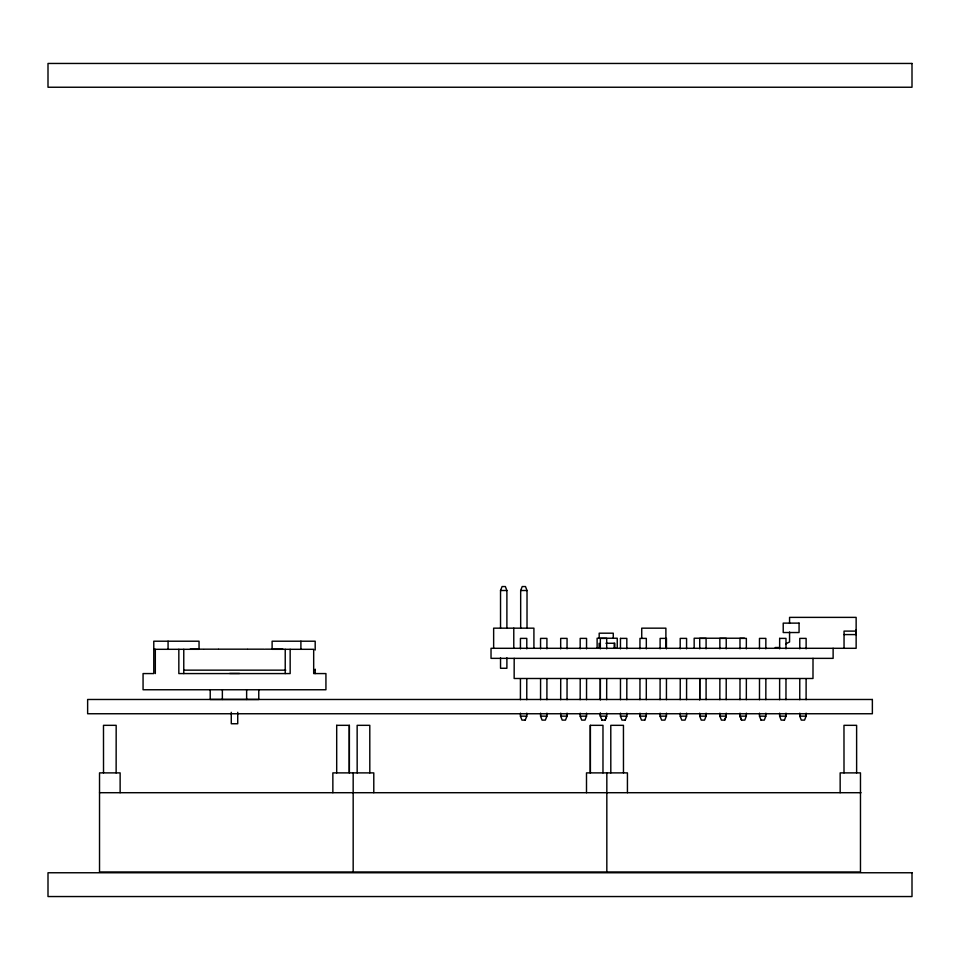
<?xml version="1.0" encoding="UTF-8"?>
<svg xmlns="http://www.w3.org/2000/svg" width="960" height="960" viewBox="0 0 960 960"><rect width="100%" height="100%" fill="white"/><g stroke="black" fill="none" stroke-linecap="round" stroke-linejoin="round"><path stroke-width="1.44" d="M856.14 629.784L856.14 634.584L844.044 634.584M500.532 627.9L500.532 590.508L502.08 586.548L505.344 586.548L506.892 590.508L506.892 627.9M520.668 627.9L520.668 590.508L522.216 586.548L525.48 586.548L527.016 590.508L527.016 627.9M525.228 720.108L526.788 716.148L526.788 713.16M546.924 713.16L546.9 716.148L545.352 720.108L542.088 720.108L540.552 716.148L540.576 713.16M567.06 713.16L567.036 716.148L565.488 720.108L562.224 720.108L560.676 716.148L560.712 713.16M586.56 713.16L586.536 716.148L584.988 720.108L581.724 720.108L580.176 716.148L580.212 713.16M601.86 720.108L605.148 720.108L606.66 716.148L606.696 713.16M605.148 720.108L606.696 716.148L600.336 716.148L600.312 713.16L600.336 716.148L601.884 720.108M625.26 720.108L626.832 716.148L626.832 713.16M644.76 720.108L646.32 716.148L646.32 713.16M666.456 713.16L666.432 716.148L664.884 720.108L661.62 720.108L660.084 716.148L660.108 713.16M686.592 713.16L686.568 716.148L685.02 720.108L681.756 720.108L680.208 716.148L680.244 713.16M706.092 716.148L704.52 720.108L701.256 720.108L699.708 716.148L699.708 713.16L699.744 716.148L706.092 716.148L706.092 713.16M719.88 713.16L719.844 716.148L721.416 720.108L724.68 720.108L726.192 716.148L726.228 713.16M724.68 720.108L726.228 716.148L719.88 716.148M746.364 713.16L746.328 716.148L744.792 720.108L741.516 720.108L739.98 716.148L740.004 713.16M765.864 713.16L765.828 716.148L764.292 720.108L761.016 720.108M784.428 720.108L785.988 716.148L785.988 713.16M806.124 713.16L806.1 716.148L804.552 720.108L801.288 720.108L799.752 716.148L799.776 713.16M785.748 643.86L789.564 641.952L789.564 631.968M500.532 590.508L506.892 590.508M520.668 590.508L527.016 590.508M856.14 631.104L844.044 631.104L844.044 648.3M744.492 638.232L694.164 638.232L694.164 648.3M620.448 638.388L626.832 638.388L626.796 648.852M779.616 638.388L785.988 638.388L785.988 648.852M605.976 643.26L614.82 643.26L614.82 648.3M779.448 647.508L775.296 647.508L775.296 648.3M190.188 649.176L203.508 649.176M204.3 649.176L218.364 649.176M218.772 649.176L247.404 649.176M247.92 649.176L264.24 649.176M265.236 649.176L282.96 649.176M153.804 649.308L199.044 649.308L199.044 641.208L153.78 641.208L153.78 673.572L143.064 673.572L143.064 689.76L325.932 689.76L325.932 673.572L313.68 673.572L313.68 649.308L272.112 649.308L272.112 641.208L315.192 641.208L315.192 650.04M184.5 670.152L285.768 670.152M313.668 670.152L315.408 670.152M229.704 673.452L239.556 673.452M520.44 716.148L526.788 716.148M540.576 716.148L546.924 716.148M560.712 716.148L567.06 716.148M580.212 716.148L586.56 716.148M620.472 716.148L626.832 716.148M639.972 713.16L639.948 716.148L646.32 716.148M660.108 716.148L666.456 716.148M680.244 716.148L686.592 716.148M746.364 716.148L740.004 716.148L741.552 720.108M759.504 713.16L759.48 716.148L765.864 716.148M779.64 716.148L785.988 716.148M799.776 716.148L806.124 716.148M525.252 720.108L521.952 720.108L520.416 716.148L520.44 713.16M625.284 720.108L621.984 720.108L620.448 716.148L620.472 713.16M644.784 720.108L641.484 720.108L639.948 716.148M784.452 720.108L781.152 720.108L779.616 716.148L779.64 713.16M336.672 725.328L349.356 725.328L349.332 772.884L349.32 725.328M99.528 792.708L861.048 792.708M759.48 716.148L761.052 720.108M856.632 772.884L856.62 725.328L843.972 725.328L844.008 772.884M840.156 792.708L840.156 772.884L860.472 772.884L860.472 871.968L99.528 871.968L99.528 772.884L120.132 772.884L120.132 792.708M833.124 648.3L833.124 658.356L491.028 658.356L491.028 648.3L856.14 648.3L856.14 617.376L789.564 617.376L789.564 623.4M813.012 658.356L812.988 678.492L514.152 678.492L514.188 658.356M806.124 648.852L806.124 638.388L799.776 638.388L799.776 648.852M806.124 678.768L806.1 699.696M799.776 678.768L799.752 699.696M785.988 678.768L785.964 699.696M779.64 638.388L779.64 648.852M779.64 678.768L779.616 699.696M765.828 648.852L765.864 638.388L759.48 638.388L759.48 648.852M765.864 678.768L765.828 699.696M759.504 678.768L759.48 699.696M746.328 648.852L746.364 638.388L739.98 638.388L740.004 648.852M746.364 678.768L746.328 699.696M740.004 678.768L739.98 699.696M726.228 648.852L726.228 638.388L719.844 638.388L719.88 648.852M726.228 678.768L726.192 699.696M719.88 678.768L719.844 699.696M706.092 648.852L706.092 638.388L699.708 638.388L699.744 648.852M706.092 678.768L706.092 699.696M686.568 648.852L686.592 638.388L680.208 638.388L680.208 648.852M686.592 678.768L686.568 699.696M680.244 678.768L680.208 699.696M666.432 648.852L666.456 638.388L660.108 638.388L660.108 648.852M666.456 678.768L666.432 699.696M665.892 648.3L665.892 628.164L641.736 628.164L641.736 638.232M660.108 678.768L660.084 699.696M646.32 648.852L646.32 638.388L639.972 638.388L639.948 648.852M646.32 678.768L646.296 699.696M639.972 678.768L639.948 699.696M627.432 792.708L627.432 772.884L586.5 772.884L586.5 792.708M626.832 678.768L626.796 699.696M623.472 772.884L623.448 725.328L610.788 725.328L610.812 772.884M620.472 638.388L620.448 648.852M620.472 678.768L620.448 699.696M617.244 648.3L617.244 638.232L597.12 638.232L597.12 648.3M614.208 643.26L614.208 648.3M613.272 638.232L613.272 633.192L599.184 633.192L599.184 638.232M606.828 772.884L606.828 871.968M606.696 648.852L606.696 638.388L600.336 638.388L600.336 648.852M606.696 678.768L606.66 699.696M602.976 772.884L602.976 725.328L590.328 725.328L590.328 772.884M599.112 643.26L599.112 648.3M590.352 725.328L590.352 772.884M586.536 648.852L586.56 638.388L580.176 638.388L580.176 648.852M586.56 678.768L586.536 699.696M580.212 678.768L580.176 699.696M567.036 648.852L567.06 638.388L560.676 638.388L560.676 648.852M567.06 678.768L567.036 699.696M560.712 678.768L560.676 699.696M546.9 648.852L546.924 638.388L540.552 638.388L540.552 648.852M546.924 678.768L546.9 699.696M540.576 678.768L540.552 699.696M533.916 648.3L533.916 628.164L493.644 628.164L493.644 648.3M526.788 648.852L526.788 638.388L520.44 638.388L520.44 648.852M526.788 678.768L526.764 699.696M520.44 678.768L520.416 699.696M513.78 628.164L513.78 648.3M506.892 657.804L506.892 668.268L500.532 668.268L500.532 657.804M373.788 792.708L373.788 772.884L332.856 772.884L332.856 792.708M369.816 772.884L369.792 725.328L357.144 725.328L357.168 772.884M353.172 772.884L353.172 871.968M336.696 725.328L336.696 772.884M315.192 669.168L315.192 673.572M300.9 641.208L300.9 649.308M290.16 649.308L290.16 673.572L178.836 673.572L178.836 649.308M285.228 649.308L285.228 673.572M258.768 689.76L258.768 699.468L210.216 699.468L210.216 689.76M246.636 689.76L246.636 699.468M237.732 712.32L237.732 723.744L231.288 723.744L231.264 712.32M222.36 689.76L222.36 699.468M183.768 649.308L183.768 673.572M168.072 641.208L168.072 649.308M155.316 649.308L155.316 673.572M116.136 772.884L116.172 725.328L103.488 725.328L103.524 772.884M912 63.456L48 63.456L48 87.24L912 87.24L912 63.456M799.068 623.124L783.216 623.124L783.216 632.532L799.068 632.532L799.068 623.124M872.364 699.48L87.636 699.48L87.636 713.748L872.364 713.748L872.364 699.48M912 872.76L48 872.76L48 896.544L912 896.544L912 872.76M699.744 699.696L699.744 678.768L699.708 699.696M600.336 699.696L600.336 678.768L600.312 699.696"/></g></svg>
